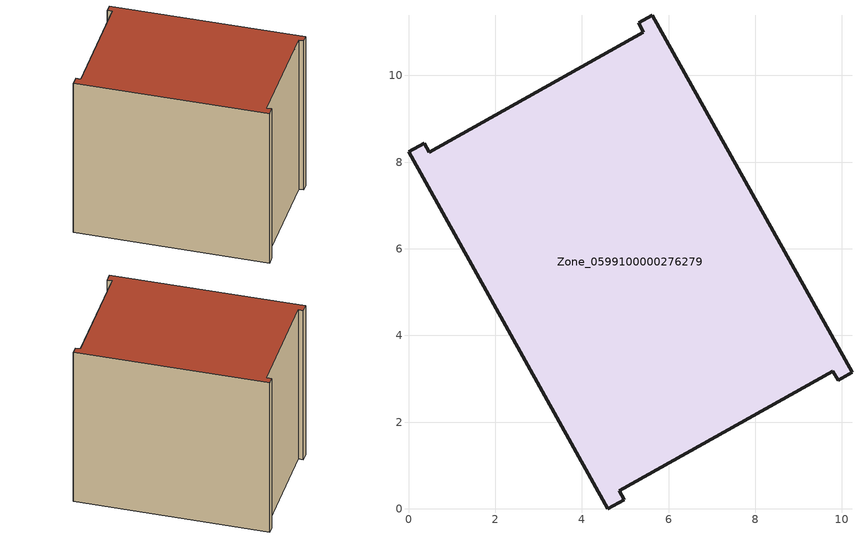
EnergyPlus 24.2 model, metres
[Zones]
Zone_0599100000276279
 floor ground (C_G): 9.79,3.18 4.86,0.42 4.98,0.21 4.6,0 0,8.24 0.36,8.44 0.48,8.23 5.42,11 5.31,11.21 5.62,11.39 10.23,3.15 9.91,2.97 z0
 wall outside (C_F): 10.23,3.15 5.62,11.39 5.31,11.21 5.42,11 0.48,8.23 0.36,8.44 0,8.24 4.6,0 4.98,0.21 4.86,0.42 9.79,3.18 9.91,2.97 10.23,3.15 z0:8.47
 roof outside (C_R): 9.79,3.18 9.91,2.97 10.23,3.15 5.62,11.39 5.31,11.21 5.42,11 0.48,8.23 0.36,8.44 0,8.24 4.6,0 4.98,0.21 4.86,0.42 z8.47
[BUILDING]
Pand.0599100000276279: North Axis=0; Terrain=City; Loads Convergence Tolerance Value=0.04; Temperature Convergence Tolerance Value=0.4; Solar Distribution=FullExterior; Maximum Number of Warmup Days=25; Minimum Number of Warmup Days=1
[Site:Location]
Rotterdam.The.Hague.AP_ZH_NLD Design_Conditions: Latitude=51.96; Longitude=4.45; Time Zone=1; Elevation=-4.5
[SITE:GROUNDTEMPERATURE:BUILDINGSURFACE]
18, 18, 18, 18, 18, 18, 18, 18, 18, 18, 18, 18
[MATERIAL] Thermal Absorptance=0.9; Solar Absorptance=0.7; Visible Absorptance=0.7
Name | Roughness | Thickness | Conductivity | Density | Specific Heat
G.TC.1965-1974 | MediumSmooth | 0.15 | 0.882353 | 540 | 1210
F.TC.1965-1974 | Rough | 0.3 | 0.697674 | 1920 | 840
R.TC.1965-1974 | MediumRough | 0.2 | 0.232558 | 1500 | 1000
[CONSTRUCTION]
C_G: G.TC.1965-1974
C_F: F.TC.1965-1974
C_R: R.TC.1965-1974
[ZONE]
Zone_0599100000276279: Type=1; Multiplier=1; Ceiling Height=Autocalculate; Volume=Autocalculate; Floor Area=autocalculate; Part of Total Floor Area=Yes
[ZONEINFILTRATION:DESIGNFLOWRATE]
Infil_Zone_0599100000276279: Zone or ZoneList or Space or SpaceList=Zone_0599100000276279; Schedule=AlwaysOn; Design Flow Rate Calculation Method=Flow/Area; Flow Rate per Floor Area=0.003; Constant Term Coefficient=1; Temperature Term Coefficient=0; Velocity Term Coefficient=0; Velocity Squared Term Coefficient=0
[HVACTEMPLATE:ZONE:IDEALLOADSAIRSYSTEM]
Zone_0599100000276279: Maximum Heating Supply Air Temperature=50; Minimum Cooling Supply Air Temperature=13; Maximum Heating Supply Air Humidity Ratio=0.0156; Minimum Cooling Supply Air Humidity Ratio=0.0077; Heating Limit=NoLimit; Cooling Limit=NoLimit; Dehumidification Control Type=ConstantSensibleHeatRatio; Cooling Sensible Heat Ratio=0.7; Dehumidification Setpoint=60; Humidification Control Type=None; Humidification Setpoint=30; Outdoor Air Method=None; Outdoor Air Flow Rate per Person=0.00944; Outdoor Air Flow Rate per Zone Floor Area=0; Outdoor Air Flow Rate per Zone=0; Demand Controlled Ventilation Type=None; Outdoor Air Economizer Type=NoEconomizer; Heat Recovery Type=None; Sensible Heat Recovery Effectiveness=0.7; Latent Heat Recovery Effectiveness=0.65
[ZONECONTROL:THERMOSTAT]
ThermostatControl_Zone_0599100000276279: Zone or ZoneList=Zone_0599100000276279; Control Type Schedule=DualSetpointControlType; Control 1=Thermostat_Zone_0599100000276279; Temperature Difference Between Cutout And Setpoint=0
[THERMOSTATSETPOINT:DUALSETPOINT]
Thermostat_Zone_0599100000276279: Heating Setpoint Temperature Schedule=HeatingSetpoint_Zone_0599100000276279; Cooling Setpoint Temperature Schedule=CoolingSetpoint_Zone_0599100000276279
[SCHEDULE:COMPACT]
HeatingSetpoint_Zone_0599100000276279: Through: 12/31, For: AllDays, Until: 24:00, 21
CoolingSetpoint_Zone_0599100000276279: Through: 12/31, For: AllDays, Until: 24:00, 24
DualSetpointControlType: Through: 12/31, For: AllDays, Until: 24:00, 4
AlwaysOn: Through: 12/31, For: AllDays, Until: 24:00, 1
